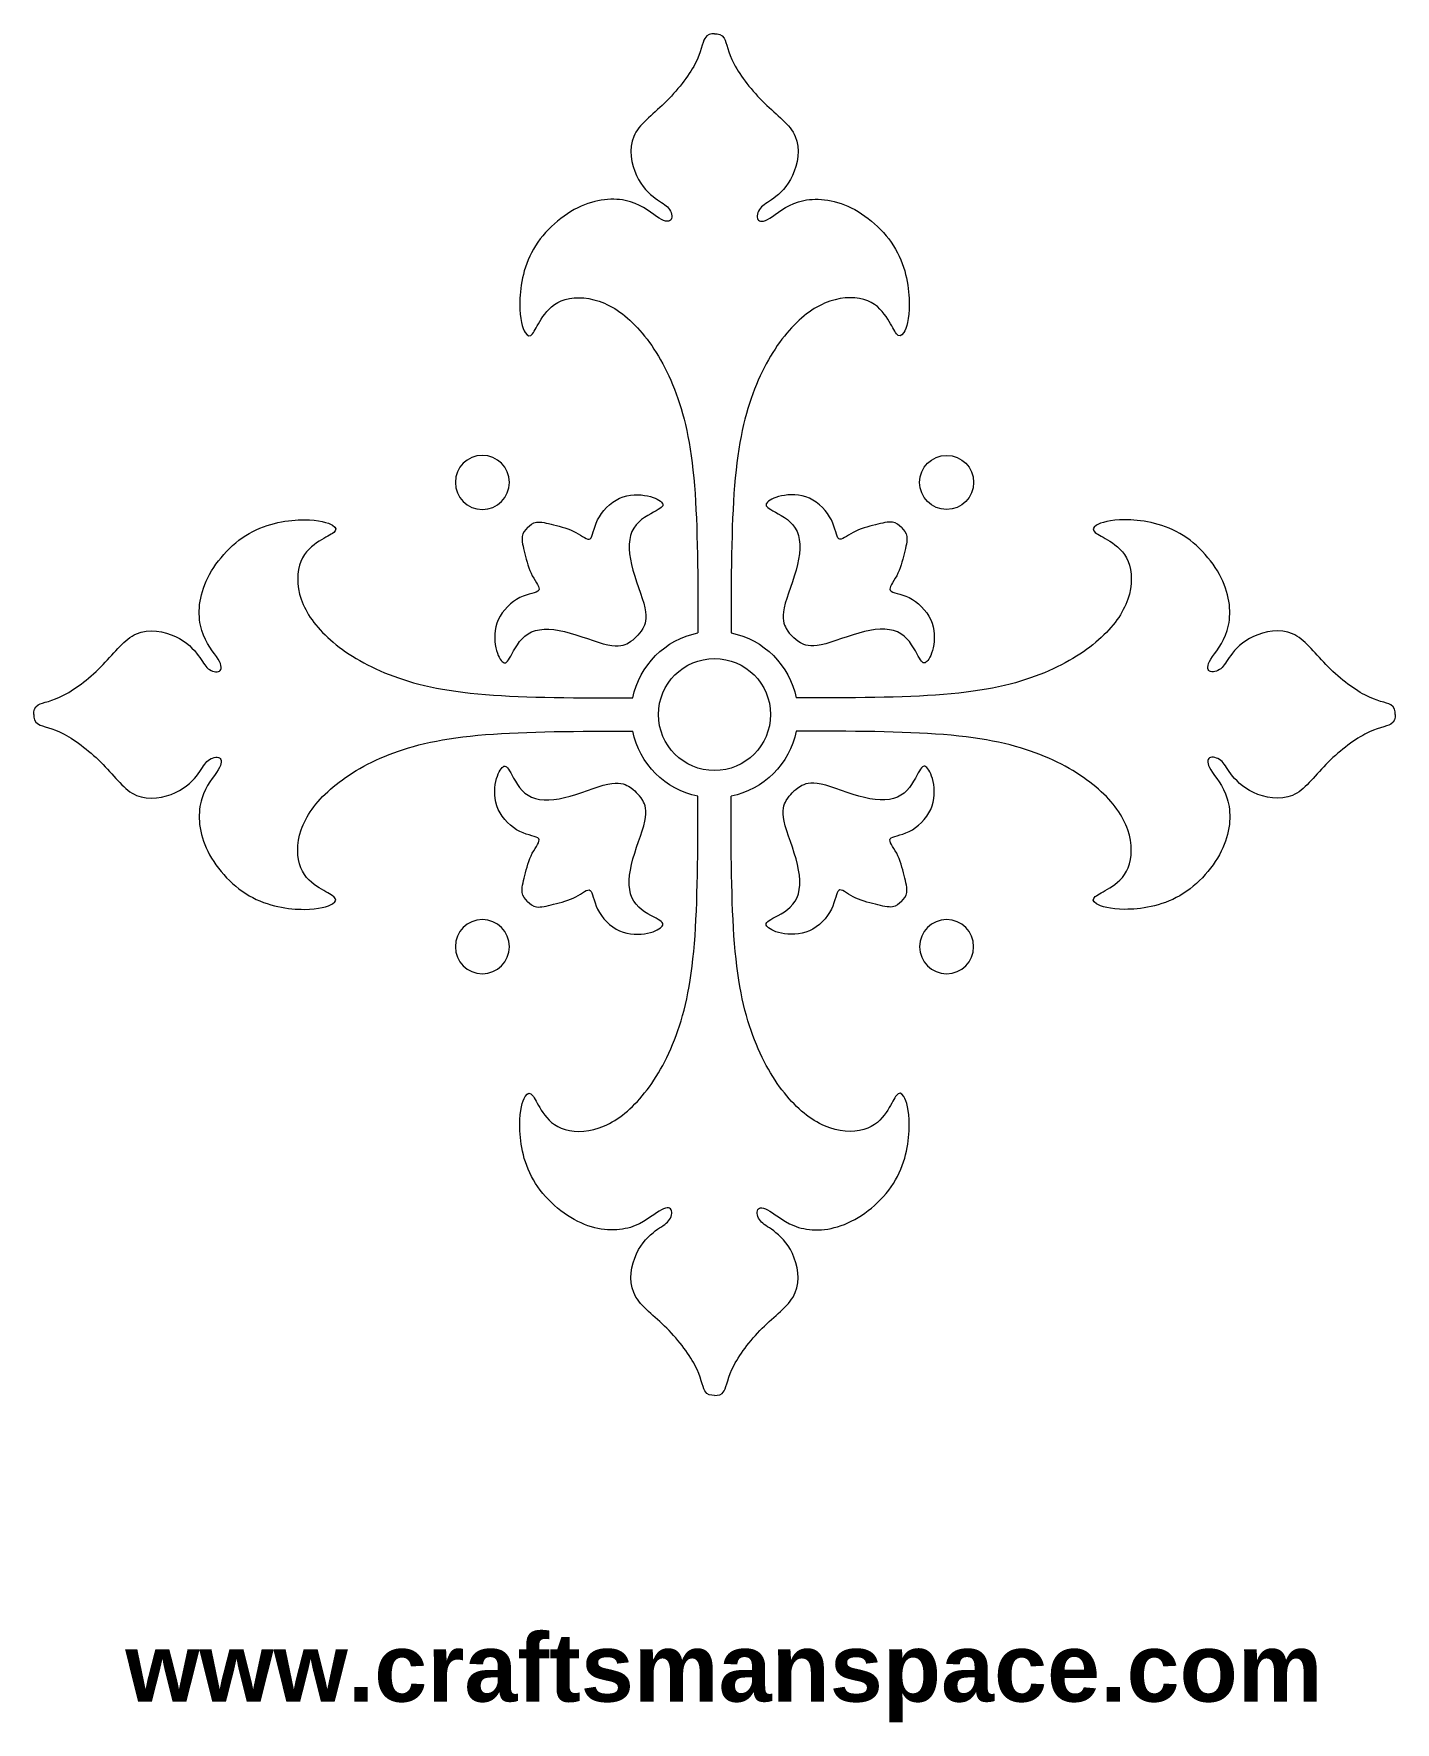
# Model space of a CAD drawing. Header units: millimetres. Extents: x 117 to 303, y -60 to 133.
# Drawn here: x 169.5 to 249.3, y -60.4 to 38.5 of the extents above; entities that cross this region are included whole.
import ezdxf

# ---------------------------------------------------------------- set-up
doc = ezdxf.new("R2010")
doc.units = ezdxf.units.MM
doc.header["$MEASUREMENT"] = 0
doc.layers.add('Layer 1', color=7, linetype='Continuous')

msp = doc.modelspace()

# ---------------------------------------------------------------- linework, layer by layer
at = {"layer": 'Layer 1', "lineweight": 20}
for centre, major_axis in [((222.9753, 12.2247), (0, 1.5844)), ((209.3693, -1.3807), (0, 3.2819))]:
    msp.add_ellipse(centre, major_axis=major_axis, ratio=1, dxfattribs=at)
for points, knots in [([(209.3695, 38.5234), (209.1537, 38.5228), (208.9379, 38.5234), (208.7983, 38.2556), (208.7983, 38.2556), (208.6587, 37.9891), (208.5946, 37.4548), (208.223, 36.7485), (208.223, 36.7485), (207.8509, 36.0429), (207.17, 35.1641), (206.4419, 34.4591), (206.4419, 34.4591), (205.7137, 33.7528), (204.9371, 33.2185), (204.6319, 32.4996), (204.6319, 32.4996), (204.3261, 31.7807), (204.4922, 30.8765), (204.7975, 30.2188), (204.7975, 30.2188), (205.1027, 29.5604), (205.5481, 29.1461), (205.9012, 28.883), (205.9012, 28.883), (206.2544, 28.6194), (206.5151, 28.5045), (206.6807, 28.298), (206.6807, 28.298), (206.8458, 28.0908), (206.9162, 27.7925), (206.8302, 27.6396), (206.8302, 27.6396), (206.7448, 27.4873), (206.5019, 27.4804), (206.1205, 27.7187), (206.1205, 27.7187), (205.7391, 27.957), (205.2175, 28.4405), (204.4386, 28.6759), (204.4386, 28.6759), (203.6591, 28.9119), (202.6222, 28.8986), (201.5536, 28.4186), (201.5536, 28.4186), (200.485, 27.9391), (199.3841, 26.9899), (198.7518, 25.8965), (198.7518, 25.8965), (198.1194, 24.8031), (197.9526, 23.562), (197.9526, 22.6781), (197.9526, 22.6781), (197.9526, 21.7936), (198.1188, 21.265), (198.2711, 21.0112), (198.2711, 21.0112), (198.4235, 20.7567), (198.5637, 20.7758), (198.6998, 20.9414), (198.6998, 20.9414), (198.8366, 21.107), (198.971, 21.418), (199.2122, 21.7999), (199.2122, 21.7999), (199.454, 22.1813), (199.8042, 22.6331), (200.3893, 22.8685), (200.3893, 22.8685), (200.9749, 23.1039), (201.7954, 23.123), (202.6095, 22.8472), (202.6095, 22.8472), (203.4236, 22.5702), (204.2314, 21.9972), (204.9913, 21.1358), (204.9913, 21.1358), (205.7512, 20.2732), (206.4644, 19.1221), (207.0235, 17.6946), (207.0235, 17.6946), (207.5832, 16.2666), (207.9911, 14.5604), (208.1942, 12.0361), (208.1942, 12.0361), (208.3863, 9.6589), (208.3979, 6.5541), (208.3984, 3.4072)], [0, 0, 0, 0, 0.0434783, 0.0434783, 0.0434783, 0.0434783, 0.0869565, 0.0869565, 0.0869565, 0.0869565, 0.1304348, 0.1304348, 0.1304348, 0.1304348, 0.173913, 0.173913, 0.173913, 0.173913, 0.2173913, 0.2173913, 0.2173913, 0.2173913, 0.2608696, 0.2608696, 0.2608696, 0.2608696, 0.3043478, 0.3043478, 0.3043478, 0.3043478, 0.3478261, 0.3478261, 0.3478261, 0.3478261, 0.3913043, 0.3913043, 0.3913043, 0.3913043, 0.4347826, 0.4347826, 0.4347826, 0.4347826, 0.4782609, 0.4782609, 0.4782609, 0.4782609, 0.5217391, 0.5217391, 0.5217391, 0.5217391, 0.5652174, 0.5652174, 0.5652174, 0.5652174, 0.6086957, 0.6086957, 0.6086957, 0.6086957, 0.6521739, 0.6521739, 0.6521739, 0.6521739, 0.6956522, 0.6956522, 0.6956522, 0.6956522, 0.7391304, 0.7391304, 0.7391304, 0.7391304, 0.7826087, 0.7826087, 0.7826087, 0.7826087, 0.826087, 0.826087, 0.826087, 0.826087, 0.8695652, 0.8695652, 0.8695652, 0.8695652, 0.9130435, 0.9130435, 0.9130435, 0.9130435, 1, 1, 1, 1]), ([(209.3695, 38.5234), (209.5853, 38.5234), (209.8011, 38.5234), (209.9407, 38.2562), (209.9407, 38.2562), (210.0804, 37.9891), (210.1444, 37.4548), (210.516, 36.7491), (210.516, 36.7491), (210.8881, 36.0429), (211.569, 35.1647), (212.2972, 34.4591), (212.2972, 34.4591), (213.0253, 33.7528), (213.8019, 33.2185), (214.1072, 32.5002), (214.1072, 32.5002), (214.413, 31.7813), (214.2468, 30.8771), (213.9416, 30.2193), (213.9416, 30.2193), (213.6363, 29.561), (213.1909, 29.1467), (212.8378, 28.883), (212.8378, 28.883), (212.4847, 28.6194), (212.2239, 28.5045), (212.0589, 28.298), (212.0589, 28.298), (211.8933, 28.0914), (211.8234, 27.7925), (211.9088, 27.6402), (211.9088, 27.6402), (211.9948, 27.4873), (212.2371, 27.4804), (212.6185, 27.7187), (212.6185, 27.7187), (212.9999, 27.9575), (213.5215, 28.4411), (214.3005, 28.6765), (214.3005, 28.6765), (215.08, 28.9119), (216.1168, 28.8992), (217.1854, 28.4191), (217.1854, 28.4191), (218.254, 27.9391), (219.3549, 26.9905), (219.9873, 25.8971), (219.9873, 25.8971), (220.6202, 24.8031), (220.7864, 23.562), (220.7864, 22.6781), (220.7864, 22.6781), (220.7864, 21.7941), (220.6202, 21.2656), (220.4679, 21.0112), (220.4679, 21.0112), (220.3156, 20.7567), (220.1754, 20.7763), (220.0392, 20.9414), (220.0392, 20.9414), (219.9024, 21.107), (219.768, 21.4185), (219.5268, 21.7999), (219.5268, 21.7999), (219.2851, 22.1813), (218.9348, 22.6337), (218.3498, 22.8685), (218.3498, 22.8685), (217.7647, 23.1039), (216.9436, 23.1235), (216.1295, 22.8472), (216.1295, 22.8472), (215.3154, 22.5702), (214.5076, 21.9972), (213.7477, 21.1358), (213.7477, 21.1358), (212.9878, 20.2738), (212.2747, 19.1221), (211.7156, 17.6946), (211.7156, 17.6946), (211.1559, 16.2666), (210.7479, 14.561), (210.5448, 12.0361), (210.5448, 12.0361), (210.3533, 9.6589), (210.3412, 6.5541), (210.3412, 3.4072)], [0, 0, 0, 0, 0.0434783, 0.0434783, 0.0434783, 0.0434783, 0.0869565, 0.0869565, 0.0869565, 0.0869565, 0.1304348, 0.1304348, 0.1304348, 0.1304348, 0.173913, 0.173913, 0.173913, 0.173913, 0.2173913, 0.2173913, 0.2173913, 0.2173913, 0.2608696, 0.2608696, 0.2608696, 0.2608696, 0.3043478, 0.3043478, 0.3043478, 0.3043478, 0.3478261, 0.3478261, 0.3478261, 0.3478261, 0.3913043, 0.3913043, 0.3913043, 0.3913043, 0.4347826, 0.4347826, 0.4347826, 0.4347826, 0.4782609, 0.4782609, 0.4782609, 0.4782609, 0.5217391, 0.5217391, 0.5217391, 0.5217391, 0.5652174, 0.5652174, 0.5652174, 0.5652174, 0.6086957, 0.6086957, 0.6086957, 0.6086957, 0.6521739, 0.6521739, 0.6521739, 0.6521739, 0.6956522, 0.6956522, 0.6956522, 0.6956522, 0.7391304, 0.7391304, 0.7391304, 0.7391304, 0.7826087, 0.7826087, 0.7826087, 0.7826087, 0.826087, 0.826087, 0.826087, 0.826087, 0.8695652, 0.8695652, 0.8695652, 0.8695652, 0.9130435, 0.9130435, 0.9130435, 0.9130435, 1, 1, 1, 1]), ([(194.1798, 12.2251), (194.1798, 13.1004), (194.8889, 13.8096), (195.7642, 13.8096), (195.7642, 13.8096), (196.6395, 13.8096), (197.3486, 13.1004), (197.3486, 12.2251), (197.3486, 12.2251), (197.3486, 11.3499), (196.6395, 10.6407), (195.7642, 10.6407), (195.7642, 10.6407), (194.8889, 10.6407), (194.1798, 11.3499), (194.1798, 12.2251)], [0, 0, 0, 0, 0.2, 0.2, 0.2, 0.2, 0.4, 0.4, 0.4, 0.4, 0.6, 0.6, 0.6, 0.6, 1, 1, 1, 1]), ([(198.4117, 9.577), (198.5545, 9.7198), (198.6981, 9.8634), (198.9405, 9.8945), (198.9405, 9.8945), (199.1828, 9.9255), (199.5247, 9.8447), (199.9405, 9.739), (199.9405, 9.739), (200.3566, 9.6337), (200.8474, 9.5028), (201.2403, 9.2984), (201.2403, 9.2984), (201.634, 9.094), (201.9311, 8.8149), (202.0881, 8.923), (202.0881, 8.923), (202.2456, 9.0307), (202.264, 9.5264), (202.5157, 10.0295), (202.5157, 10.0295), (202.7674, 10.5334), (203.253, 11.0466), (203.8082, 11.2959), (203.8082, 11.2959), (204.3635, 11.5452), (204.9898, 11.5317), (205.4504, 11.435), (205.4504, 11.435), (205.9114, 11.3379), (206.2085, 11.1584), (206.3072, 11.0148), (206.3072, 11.0148), (206.4063, 10.8708), (206.3072, 10.7618), (205.9457, 10.5619), (205.9457, 10.5619), (205.5834, 10.362), (204.958, 10.0695), (204.6365, 9.5505), (204.6365, 9.5505), (204.315, 9.0307), (204.2974, 8.2837), (204.5043, 7.4118), (204.5043, 7.4118), (204.7111, 6.5391), (205.1428, 5.5395), (205.2888, 4.877), (205.2888, 4.877), (205.4349, 4.2136), (205.2954, 3.8847), (205.1628, 3.6583), (205.1628, 3.6583), (205.0306, 3.4314), (204.9049, 3.3066), (204.7797, 3.1813)], [0, 0, 0, 0, 0.0666667, 0.0666667, 0.0666667, 0.0666667, 0.1333333, 0.1333333, 0.1333333, 0.1333333, 0.2, 0.2, 0.2, 0.2, 0.2666667, 0.2666667, 0.2666667, 0.2666667, 0.3333333, 0.3333333, 0.3333333, 0.3333333, 0.4, 0.4, 0.4, 0.4, 0.4666667, 0.4666667, 0.4666667, 0.4666667, 0.5333333, 0.5333333, 0.5333333, 0.5333333, 0.6, 0.6, 0.6, 0.6, 0.6666667, 0.6666667, 0.6666667, 0.6666667, 0.7333333, 0.7333333, 0.7333333, 0.7333333, 0.8, 0.8, 0.8, 0.8, 0.8666667, 0.8666667, 0.8666667, 0.8666667, 1, 1, 1, 1]), ([(220.3273, 9.577), (220.1845, 9.7198), (220.0409, 9.8634), (219.7986, 9.8945), (219.7986, 9.8945), (219.5562, 9.9255), (219.2143, 9.8447), (218.7986, 9.739), (218.7986, 9.739), (218.3824, 9.6337), (217.8916, 9.5028), (217.4987, 9.2984), (217.4987, 9.2984), (217.105, 9.094), (216.808, 8.8149), (216.6509, 8.923), (216.6509, 8.923), (216.4934, 9.0307), (216.475, 9.5264), (216.2233, 10.0295), (216.2233, 10.0295), (215.9716, 10.5334), (215.4861, 11.0466), (214.9308, 11.2959), (214.9308, 11.2959), (214.3755, 11.5452), (213.7492, 11.5317), (213.2886, 11.435), (213.2886, 11.435), (212.8276, 11.3379), (212.5306, 11.1584), (212.4318, 11.0148), (212.4318, 11.0148), (212.3327, 10.8708), (212.4318, 10.7618), (212.7933, 10.5619), (212.7933, 10.5619), (213.1556, 10.362), (213.7811, 10.0695), (214.1026, 9.5505), (214.1026, 9.5505), (214.4241, 9.0307), (214.4416, 8.2837), (214.2348, 7.4118), (214.2348, 7.4118), (214.0279, 6.5391), (213.5962, 5.5395), (213.4502, 4.877), (213.4502, 4.877), (213.3041, 4.2136), (213.4437, 3.8847), (213.571, 3.6636), (213.571, 3.6636), (213.6982, 3.4416), (213.8137, 3.327), (213.9288, 3.2119)], [0, 0, 0, 0, 0.0666667, 0.0666667, 0.0666667, 0.0666667, 0.1333333, 0.1333333, 0.1333333, 0.1333333, 0.2, 0.2, 0.2, 0.2, 0.2666667, 0.2666667, 0.2666667, 0.2666667, 0.3333333, 0.3333333, 0.3333333, 0.3333333, 0.4, 0.4, 0.4, 0.4, 0.4666667, 0.4666667, 0.4666667, 0.4666667, 0.5333333, 0.5333333, 0.5333333, 0.5333333, 0.6, 0.6, 0.6, 0.6, 0.6666667, 0.6666667, 0.6666667, 0.6666667, 0.7333333, 0.7333333, 0.7333333, 0.7333333, 0.8, 0.8, 0.8, 0.8, 0.8666667, 0.8666667, 0.8666667, 0.8666667, 1, 1, 1, 1]), ([(169.4655, -1.3806), (169.4655, -1.1648), (169.4655, -0.949), (169.7327, -0.8094), (169.7327, -0.8094), (169.9998, -0.6698), (170.5341, -0.6057), (171.2398, -0.2341), (171.2398, -0.2341), (171.946, 0.138), (172.8242, 0.8189), (173.5298, 1.547), (173.5298, 1.547), (174.2361, 2.2752), (174.7704, 3.0518), (175.4887, 3.357), (175.4887, 3.357), (176.2076, 3.6628), (177.1118, 3.4967), (177.7696, 3.1914), (177.7696, 3.1914), (178.4279, 2.8862), (178.8422, 2.4408), (179.1059, 2.0877), (179.1059, 2.0877), (179.3695, 1.7345), (179.4844, 1.4737), (179.6909, 1.3087), (179.6909, 1.3087), (179.8975, 1.1431), (180.1964, 1.0733), (180.3487, 1.1587), (180.3487, 1.1587), (180.5016, 1.2447), (180.5085, 1.487), (180.2702, 1.8684), (180.2702, 1.8684), (180.0314, 2.2498), (179.5478, 2.7714), (179.3124, 3.5503), (179.3124, 3.5503), (179.077, 4.3298), (179.0897, 5.3667), (179.5698, 6.4353), (179.5698, 6.4353), (180.0498, 7.5039), (180.9984, 8.6048), (182.0918, 9.2371), (182.0918, 9.2371), (183.1858, 9.8701), (184.4269, 10.0363), (185.3108, 10.0363), (185.3108, 10.0363), (186.1948, 10.0363), (186.7233, 9.8701), (186.9777, 9.7178), (186.9777, 9.7178), (187.2322, 9.5654), (187.2126, 9.4252), (187.0475, 9.2891), (187.0475, 9.2891), (186.8819, 9.1523), (186.5704, 9.0179), (186.189, 8.7767), (186.189, 8.7767), (185.8076, 8.5349), (185.3552, 8.1847), (185.1204, 7.5996), (185.1204, 7.5996), (184.885, 7.0146), (184.8654, 6.1935), (185.1417, 5.3794), (185.1417, 5.3794), (185.4187, 4.5653), (185.9916, 3.7575), (186.8531, 2.9976), (186.8531, 2.9976), (187.7151, 2.2377), (188.8668, 1.5245), (190.2943, 0.9654), (190.2943, 0.9654), (191.7223, 0.4057), (193.4279, -0.0022), (195.9528, -0.2053), (195.9528, -0.2053), (198.33, -0.3968), (201.4342, -0.409), (204.5811, -0.409)], [0, 0, 0, 0, 0.0434783, 0.0434783, 0.0434783, 0.0434783, 0.0869565, 0.0869565, 0.0869565, 0.0869565, 0.1304348, 0.1304348, 0.1304348, 0.1304348, 0.173913, 0.173913, 0.173913, 0.173913, 0.2173913, 0.2173913, 0.2173913, 0.2173913, 0.2608696, 0.2608696, 0.2608696, 0.2608696, 0.3043478, 0.3043478, 0.3043478, 0.3043478, 0.3478261, 0.3478261, 0.3478261, 0.3478261, 0.3913043, 0.3913043, 0.3913043, 0.3913043, 0.4347826, 0.4347826, 0.4347826, 0.4347826, 0.4782609, 0.4782609, 0.4782609, 0.4782609, 0.5217391, 0.5217391, 0.5217391, 0.5217391, 0.5652174, 0.5652174, 0.5652174, 0.5652174, 0.6086957, 0.6086957, 0.6086957, 0.6086957, 0.6521739, 0.6521739, 0.6521739, 0.6521739, 0.6956522, 0.6956522, 0.6956522, 0.6956522, 0.7391304, 0.7391304, 0.7391304, 0.7391304, 0.7826087, 0.7826087, 0.7826087, 0.7826087, 0.826087, 0.826087, 0.826087, 0.826087, 0.8695652, 0.8695652, 0.8695652, 0.8695652, 0.9130435, 0.9130435, 0.9130435, 0.9130435, 1, 1, 1, 1]), ([(249.2735, -1.3806), (249.2729, -1.1648), (249.2735, -0.949), (249.0058, -0.8094), (249.0058, -0.8094), (248.7392, -0.6698), (248.2049, -0.6057), (247.4987, -0.2341), (247.4987, -0.2341), (246.793, 0.138), (245.9143, 0.8189), (245.2092, 1.547), (245.2092, 1.547), (244.503, 2.2752), (243.9687, 3.0518), (243.2497, 3.357), (243.2497, 3.357), (242.5308, 3.6628), (241.6267, 3.4967), (240.9689, 3.1914), (240.9689, 3.1914), (240.3106, 2.8862), (239.8963, 2.4408), (239.6332, 2.0877), (239.6332, 2.0877), (239.3695, 1.7345), (239.2547, 1.4737), (239.0481, 1.3082), (239.0481, 1.3082), (238.841, 1.1431), (238.5427, 1.0727), (238.3898, 1.1587), (238.3898, 1.1587), (238.2374, 1.2441), (238.2305, 1.487), (238.4688, 1.8684), (238.4688, 1.8684), (238.7071, 2.2498), (239.1906, 2.7714), (239.426, 3.5503), (239.426, 3.5503), (239.662, 4.3298), (239.6487, 5.3667), (239.1687, 6.4353), (239.1687, 6.4353), (238.6892, 7.5039), (237.7401, 8.6048), (236.6467, 9.2371), (236.6467, 9.2371), (235.5533, 9.8695), (234.3122, 10.0363), (233.4282, 10.0363), (233.4282, 10.0363), (232.5437, 10.0363), (232.0152, 9.8701), (231.7613, 9.7178), (231.7613, 9.7178), (231.5069, 9.5654), (231.5259, 9.4252), (231.6915, 9.2891), (231.6915, 9.2891), (231.8571, 9.1523), (232.1681, 9.0179), (232.55, 8.7767), (232.55, 8.7767), (232.9314, 8.5349), (233.3832, 8.1847), (233.6186, 7.5996), (233.6186, 7.5996), (233.854, 7.014), (233.8731, 6.1935), (233.5973, 5.3794), (233.5973, 5.3794), (233.3203, 4.5653), (232.7474, 3.7575), (231.8859, 2.9976), (231.8859, 2.9976), (231.0233, 2.2377), (229.8722, 1.5245), (228.4448, 0.9654), (228.4448, 0.9654), (227.0167, 0.4057), (225.3106, -0.0022), (222.7862, -0.2053), (222.7862, -0.2053), (220.409, -0.3974), (217.3043, -0.409), (214.1574, -0.4095)], [0, 0, 0, 0, 0.0434783, 0.0434783, 0.0434783, 0.0434783, 0.0869565, 0.0869565, 0.0869565, 0.0869565, 0.1304348, 0.1304348, 0.1304348, 0.1304348, 0.173913, 0.173913, 0.173913, 0.173913, 0.2173913, 0.2173913, 0.2173913, 0.2173913, 0.2608696, 0.2608696, 0.2608696, 0.2608696, 0.3043478, 0.3043478, 0.3043478, 0.3043478, 0.3478261, 0.3478261, 0.3478261, 0.3478261, 0.3913043, 0.3913043, 0.3913043, 0.3913043, 0.4347826, 0.4347826, 0.4347826, 0.4347826, 0.4782609, 0.4782609, 0.4782609, 0.4782609, 0.5217391, 0.5217391, 0.5217391, 0.5217391, 0.5652174, 0.5652174, 0.5652174, 0.5652174, 0.6086957, 0.6086957, 0.6086957, 0.6086957, 0.6521739, 0.6521739, 0.6521739, 0.6521739, 0.6956522, 0.6956522, 0.6956522, 0.6956522, 0.7391304, 0.7391304, 0.7391304, 0.7391304, 0.7826087, 0.7826087, 0.7826087, 0.7826087, 0.826087, 0.826087, 0.826087, 0.826087, 0.8695652, 0.8695652, 0.8695652, 0.8695652, 0.9130435, 0.9130435, 0.9130435, 0.9130435, 1, 1, 1, 1]), ([(198.4119, 9.5772), (198.2691, 9.4344), (198.1254, 9.2908), (198.0944, 9.0484), (198.0944, 9.0484), (198.0634, 8.8061), (198.1442, 8.4642), (198.2499, 8.0484), (198.2499, 8.0484), (198.3551, 7.6323), (198.4861, 7.1415), (198.6905, 6.7486), (198.6905, 6.7486), (198.8949, 6.3549), (199.174, 6.0578), (199.0659, 5.9008), (199.0659, 5.9008), (198.9582, 5.7433), (198.4625, 5.7249), (197.9594, 5.4732), (197.9594, 5.4732), (197.4555, 5.2215), (196.9423, 4.7359), (196.693, 4.1807), (196.693, 4.1807), (196.4437, 3.6254), (196.4572, 2.9991), (196.5539, 2.5385), (196.5539, 2.5385), (196.651, 2.0775), (196.8305, 1.7804), (196.9741, 1.6817), (196.9741, 1.6817), (197.1181, 1.5826), (197.227, 1.6817), (197.427, 2.0432), (197.427, 2.0432), (197.6269, 2.4055), (197.9194, 3.0309), (198.4384, 3.3524), (198.4384, 3.3524), (198.9582, 3.6739), (199.7052, 3.6915), (200.5771, 3.4846), (200.5771, 3.4846), (201.4498, 3.2778), (202.4494, 2.8461), (203.1119, 2.7001), (203.1119, 2.7001), (203.7753, 2.554), (204.1042, 2.6935), (204.3257, 2.8212), (204.3257, 2.8212), (204.5481, 2.9489), (204.6635, 3.0652), (204.7794, 3.1811)], [0, 0, 0, 0, 0.0666667, 0.0666667, 0.0666667, 0.0666667, 0.1333333, 0.1333333, 0.1333333, 0.1333333, 0.2, 0.2, 0.2, 0.2, 0.2666667, 0.2666667, 0.2666667, 0.2666667, 0.3333333, 0.3333333, 0.3333333, 0.3333333, 0.4, 0.4, 0.4, 0.4, 0.4666667, 0.4666667, 0.4666667, 0.4666667, 0.5333333, 0.5333333, 0.5333333, 0.5333333, 0.6, 0.6, 0.6, 0.6, 0.6666667, 0.6666667, 0.6666667, 0.6666667, 0.7333333, 0.7333333, 0.7333333, 0.7333333, 0.8, 0.8, 0.8, 0.8, 0.8666667, 0.8666667, 0.8666667, 0.8666667, 1, 1, 1, 1]), ([(220.3272, 9.5772), (220.47, 9.4344), (220.6136, 9.2908), (220.6446, 9.0484), (220.6446, 9.0484), (220.6756, 8.8061), (220.5948, 8.4642), (220.4891, 8.0484), (220.4891, 8.0484), (220.3839, 7.6323), (220.2529, 7.1415), (220.0485, 6.7486), (220.0485, 6.7486), (219.8441, 6.3549), (219.565, 6.0578), (219.6732, 5.9008), (219.6732, 5.9008), (219.7809, 5.7433), (220.2766, 5.7249), (220.7796, 5.4732), (220.7796, 5.4732), (221.2835, 5.2215), (221.7968, 4.7359), (222.046, 4.1807), (222.046, 4.1807), (222.2953, 3.6254), (222.2819, 2.9991), (222.1852, 2.5385), (222.1852, 2.5385), (222.0881, 2.0775), (221.9085, 1.7804), (221.7649, 1.6817), (221.7649, 1.6817), (221.6209, 1.5826), (221.512, 1.6817), (221.3121, 2.0432), (221.3121, 2.0432), (221.1121, 2.4055), (220.8196, 3.0309), (220.3006, 3.3524), (220.3006, 3.3524), (219.7809, 3.6739), (219.0338, 3.6915), (218.162, 3.4846), (218.162, 3.4846), (217.2893, 3.2778), (216.2897, 2.8461), (215.6271, 2.7001), (215.6271, 2.7001), (214.9637, 2.554), (214.6349, 2.6935), (214.408, 2.8265), (214.408, 2.8265), (214.1808, 2.9591), (214.0547, 3.086), (213.9286, 3.2121)], [0, 0, 0, 0, 0.0666667, 0.0666667, 0.0666667, 0.0666667, 0.1333333, 0.1333333, 0.1333333, 0.1333333, 0.2, 0.2, 0.2, 0.2, 0.2666667, 0.2666667, 0.2666667, 0.2666667, 0.3333333, 0.3333333, 0.3333333, 0.3333333, 0.4, 0.4, 0.4, 0.4, 0.4666667, 0.4666667, 0.4666667, 0.4666667, 0.5333333, 0.5333333, 0.5333333, 0.5333333, 0.6, 0.6, 0.6, 0.6, 0.6666667, 0.6666667, 0.6666667, 0.6666667, 0.7333333, 0.7333333, 0.7333333, 0.7333333, 0.8, 0.8, 0.8, 0.8, 0.8666667, 0.8666667, 0.8666667, 0.8666667, 1, 1, 1, 1]), ([(169.4655, -1.3806), (169.4661, -1.5964), (169.4655, -1.8122), (169.7333, -1.9518), (169.7333, -1.9518), (169.9998, -2.0915), (170.5341, -2.1555), (171.2403, -2.5271), (171.2403, -2.5271), (171.946, -2.8993), (172.8248, -3.5801), (173.5298, -4.3083), (173.5298, -4.3083), (174.2361, -5.0364), (174.7704, -5.813), (175.4893, -6.1183), (175.4893, -6.1183), (176.2082, -6.4241), (177.1124, -6.2579), (177.7701, -5.9527), (177.7701, -5.9527), (178.4285, -5.6475), (178.8428, -5.202), (179.1059, -4.8489), (179.1059, -4.8489), (179.3695, -4.4958), (179.4844, -4.235), (179.6909, -4.0694), (179.6909, -4.0694), (179.8981, -3.9044), (180.1964, -3.834), (180.3493, -3.9199), (180.3493, -3.9199), (180.5016, -4.0053), (180.5085, -4.2483), (180.2702, -4.6296), (180.2702, -4.6296), (180.0319, -5.011), (179.5484, -5.5326), (179.313, -6.3116), (179.313, -6.3116), (179.077, -7.0911), (179.0903, -8.1279), (179.5703, -9.1965), (179.5703, -9.1965), (180.0498, -10.2651), (180.999, -11.366), (182.0924, -11.9984), (182.0924, -11.9984), (183.1858, -12.6307), (184.4269, -12.7975), (185.3108, -12.7975), (185.3108, -12.7975), (186.1953, -12.7975), (186.7238, -12.6313), (186.9777, -12.479), (186.9777, -12.479), (187.2322, -12.3267), (187.2131, -12.1865), (187.0475, -12.0503), (187.0475, -12.0503), (186.8819, -11.9136), (186.5709, -11.7791), (186.189, -11.5379), (186.189, -11.5379), (185.8076, -11.2962), (185.3558, -10.9459), (185.1204, -10.3609), (185.1204, -10.3609), (184.885, -9.7752), (184.8659, -8.9548), (185.1417, -8.1406), (185.1417, -8.1406), (185.4187, -7.3265), (185.9916, -6.5187), (186.8531, -5.7588), (186.8531, -5.7588), (187.7157, -4.9989), (188.8668, -4.2858), (190.2943, -3.7267), (190.2943, -3.7267), (191.7223, -3.167), (193.4285, -2.759), (195.9528, -2.5559), (195.9528, -2.5559), (198.33, -2.3638), (201.4342, -2.3523), (204.5811, -2.3517)], [0, 0, 0, 0, 0.0434783, 0.0434783, 0.0434783, 0.0434783, 0.0869565, 0.0869565, 0.0869565, 0.0869565, 0.1304348, 0.1304348, 0.1304348, 0.1304348, 0.173913, 0.173913, 0.173913, 0.173913, 0.2173913, 0.2173913, 0.2173913, 0.2173913, 0.2608696, 0.2608696, 0.2608696, 0.2608696, 0.3043478, 0.3043478, 0.3043478, 0.3043478, 0.3478261, 0.3478261, 0.3478261, 0.3478261, 0.3913043, 0.3913043, 0.3913043, 0.3913043, 0.4347826, 0.4347826, 0.4347826, 0.4347826, 0.4782609, 0.4782609, 0.4782609, 0.4782609, 0.5217391, 0.5217391, 0.5217391, 0.5217391, 0.5652174, 0.5652174, 0.5652174, 0.5652174, 0.6086957, 0.6086957, 0.6086957, 0.6086957, 0.6521739, 0.6521739, 0.6521739, 0.6521739, 0.6956522, 0.6956522, 0.6956522, 0.6956522, 0.7391304, 0.7391304, 0.7391304, 0.7391304, 0.7826087, 0.7826087, 0.7826087, 0.7826087, 0.826087, 0.826087, 0.826087, 0.826087, 0.8695652, 0.8695652, 0.8695652, 0.8695652, 0.9130435, 0.9130435, 0.9130435, 0.9130435, 1, 1, 1, 1]), ([(249.2735, -1.3806), (249.2735, -1.5964), (249.2735, -1.8122), (249.0064, -1.9518), (249.0064, -1.9518), (248.7392, -2.0915), (248.2049, -2.1555), (247.4993, -2.5271), (247.4993, -2.5271), (246.793, -2.8993), (245.9148, -3.5801), (245.2092, -4.3083), (245.2092, -4.3083), (244.503, -5.0364), (243.9687, -5.813), (243.2503, -6.1183), (243.2503, -6.1183), (242.5314, -6.4241), (241.6272, -6.2579), (240.9695, -5.9527), (240.9695, -5.9527), (240.3111, -5.6475), (239.8969, -5.202), (239.6332, -4.8489), (239.6332, -4.8489), (239.3695, -4.4958), (239.2547, -4.235), (239.0481, -4.07), (239.0481, -4.07), (238.8415, -3.9044), (238.5427, -3.8346), (238.3903, -3.9199), (238.3903, -3.9199), (238.2374, -4.0059), (238.2305, -4.2483), (238.4688, -4.6296), (238.4688, -4.6296), (238.7077, -5.011), (239.1912, -5.5326), (239.4266, -6.3116), (239.4266, -6.3116), (239.662, -7.0911), (239.6493, -8.1279), (239.1693, -9.1965), (239.1693, -9.1965), (238.6892, -10.2651), (237.7406, -11.366), (236.6472, -11.9984), (236.6472, -11.9984), (235.5533, -12.6313), (234.3122, -12.7975), (233.4282, -12.7975), (233.4282, -12.7975), (232.5443, -12.7975), (232.0158, -12.6313), (231.7613, -12.479), (231.7613, -12.479), (231.5069, -12.3267), (231.5265, -12.1865), (231.6915, -12.0503), (231.6915, -12.0503), (231.8571, -11.9136), (232.1687, -11.7791), (232.55, -11.5379), (232.55, -11.5379), (232.9314, -11.2962), (233.3838, -10.9459), (233.6186, -10.3609), (233.6186, -10.3609), (233.854, -9.7758), (233.8737, -8.9548), (233.5973, -8.1406), (233.5973, -8.1406), (233.3203, -7.3265), (232.7474, -6.5187), (231.8859, -5.7588), (231.8859, -5.7588), (231.0239, -4.9989), (229.8722, -4.2858), (228.4448, -3.7267), (228.4448, -3.7267), (227.0167, -3.167), (225.3111, -2.759), (222.7862, -2.5559), (222.7862, -2.5559), (220.409, -2.3644), (217.3043, -2.3523), (214.1574, -2.3523)], [0, 0, 0, 0, 0.0434783, 0.0434783, 0.0434783, 0.0434783, 0.0869565, 0.0869565, 0.0869565, 0.0869565, 0.1304348, 0.1304348, 0.1304348, 0.1304348, 0.173913, 0.173913, 0.173913, 0.173913, 0.2173913, 0.2173913, 0.2173913, 0.2173913, 0.2608696, 0.2608696, 0.2608696, 0.2608696, 0.3043478, 0.3043478, 0.3043478, 0.3043478, 0.3478261, 0.3478261, 0.3478261, 0.3478261, 0.3913043, 0.3913043, 0.3913043, 0.3913043, 0.4347826, 0.4347826, 0.4347826, 0.4347826, 0.4782609, 0.4782609, 0.4782609, 0.4782609, 0.5217391, 0.5217391, 0.5217391, 0.5217391, 0.5652174, 0.5652174, 0.5652174, 0.5652174, 0.6086957, 0.6086957, 0.6086957, 0.6086957, 0.6521739, 0.6521739, 0.6521739, 0.6521739, 0.6956522, 0.6956522, 0.6956522, 0.6956522, 0.7391304, 0.7391304, 0.7391304, 0.7391304, 0.7826087, 0.7826087, 0.7826087, 0.7826087, 0.826087, 0.826087, 0.826087, 0.826087, 0.8695652, 0.8695652, 0.8695652, 0.8695652, 0.9130435, 0.9130435, 0.9130435, 0.9130435, 1, 1, 1, 1]), ([(198.4119, -12.3384), (198.2691, -12.1956), (198.1254, -12.052), (198.0944, -11.8097), (198.0944, -11.8097), (198.0634, -11.5673), (198.1442, -11.2254), (198.2499, -10.8097), (198.2499, -10.8097), (198.3551, -10.3935), (198.4861, -9.9027), (198.6905, -9.5098), (198.6905, -9.5098), (198.8949, -9.1161), (199.174, -8.8191), (199.0659, -8.662), (199.0659, -8.662), (198.9582, -8.5045), (198.4625, -8.4861), (197.9594, -8.2344), (197.9594, -8.2344), (197.4555, -7.9827), (196.9423, -7.4972), (196.693, -6.9419), (196.693, -6.9419), (196.4437, -6.3866), (196.4572, -5.7603), (196.5539, -5.2997), (196.5539, -5.2997), (196.651, -4.8387), (196.8305, -4.5417), (196.9741, -4.4429), (196.9741, -4.4429), (197.1181, -4.3438), (197.227, -4.4429), (197.427, -4.8044), (197.427, -4.8044), (197.6269, -5.1667), (197.9194, -5.7922), (198.4384, -6.1137), (198.4384, -6.1137), (198.9582, -6.4352), (199.7052, -6.4527), (200.5771, -6.2459), (200.5771, -6.2459), (201.4498, -6.039), (202.4494, -5.6074), (203.1119, -5.4613), (203.1119, -5.4613), (203.7753, -5.3152), (204.1042, -5.4548), (204.3261, -5.5829), (204.3261, -5.5829), (204.5489, -5.711), (204.6652, -5.8281), (204.7819, -5.9448)], [0, 0, 0, 0, 0.0666667, 0.0666667, 0.0666667, 0.0666667, 0.1333333, 0.1333333, 0.1333333, 0.1333333, 0.2, 0.2, 0.2, 0.2, 0.2666667, 0.2666667, 0.2666667, 0.2666667, 0.3333333, 0.3333333, 0.3333333, 0.3333333, 0.4, 0.4, 0.4, 0.4, 0.4666667, 0.4666667, 0.4666667, 0.4666667, 0.5333333, 0.5333333, 0.5333333, 0.5333333, 0.6, 0.6, 0.6, 0.6, 0.6666667, 0.6666667, 0.6666667, 0.6666667, 0.7333333, 0.7333333, 0.7333333, 0.7333333, 0.8, 0.8, 0.8, 0.8, 0.8666667, 0.8666667, 0.8666667, 0.8666667, 1, 1, 1, 1]), ([(220.3272, -12.3384), (220.47, -12.1956), (220.6136, -12.052), (220.6446, -11.8097), (220.6446, -11.8097), (220.6756, -11.5673), (220.5948, -11.2254), (220.4891, -10.8097), (220.4891, -10.8097), (220.3839, -10.3935), (220.2529, -9.9027), (220.0485, -9.5098), (220.0485, -9.5098), (219.8441, -9.1161), (219.565, -8.8191), (219.6732, -8.662), (219.6732, -8.662), (219.7809, -8.5045), (220.2766, -8.4861), (220.7796, -8.2344), (220.7796, -8.2344), (221.2835, -7.9827), (221.7968, -7.4972), (222.046, -6.9419), (222.046, -6.9419), (222.2953, -6.3866), (222.2819, -5.7603), (222.1852, -5.2997), (222.1852, -5.2997), (222.0881, -4.8387), (221.9085, -4.5417), (221.7649, -4.4429), (221.7649, -4.4429), (221.6209, -4.3438), (221.512, -4.4429), (221.3121, -4.8044), (221.3121, -4.8044), (221.1121, -5.1667), (220.8196, -5.7922), (220.3006, -6.1137), (220.3006, -6.1137), (219.7809, -6.4352), (219.0338, -6.4527), (218.162, -6.2459), (218.162, -6.2459), (217.2893, -6.039), (216.2897, -5.6074), (215.6271, -5.4613), (215.6271, -5.4613), (214.9637, -5.3152), (214.6349, -5.4548), (214.408, -5.5878), (214.408, -5.5878), (214.1803, -5.7208), (214.0539, -5.8481), (213.9274, -5.9745)], [0, 0, 0, 0, 0.0666667, 0.0666667, 0.0666667, 0.0666667, 0.1333333, 0.1333333, 0.1333333, 0.1333333, 0.2, 0.2, 0.2, 0.2, 0.2666667, 0.2666667, 0.2666667, 0.2666667, 0.3333333, 0.3333333, 0.3333333, 0.3333333, 0.4, 0.4, 0.4, 0.4, 0.4666667, 0.4666667, 0.4666667, 0.4666667, 0.5333333, 0.5333333, 0.5333333, 0.5333333, 0.6, 0.6, 0.6, 0.6, 0.6666667, 0.6666667, 0.6666667, 0.6666667, 0.7333333, 0.7333333, 0.7333333, 0.7333333, 0.8, 0.8, 0.8, 0.8, 0.8666667, 0.8666667, 0.8666667, 0.8666667, 1, 1, 1, 1]), ([(209.3695, -41.2846), (209.1537, -41.2846), (208.9379, -41.2846), (208.7983, -41.0175), (208.7983, -41.0175), (208.6587, -40.7503), (208.5946, -40.216), (208.223, -39.5104), (208.223, -39.5104), (207.8509, -38.8041), (207.17, -37.9259), (206.4419, -37.2203), (206.4419, -37.2203), (205.7137, -36.5141), (204.9371, -35.9798), (204.6319, -35.2614), (204.6319, -35.2614), (204.3261, -34.5425), (204.4922, -33.6383), (204.7975, -32.9806), (204.7975, -32.9806), (205.1027, -32.3222), (205.5481, -31.908), (205.9012, -31.6443), (205.9012, -31.6443), (206.2544, -31.3806), (206.5151, -31.2658), (206.6802, -31.0592), (206.6802, -31.0592), (206.8458, -30.8526), (206.9156, -30.5538), (206.8302, -30.4014), (206.8302, -30.4014), (206.7442, -30.2485), (206.5019, -30.2416), (206.1205, -30.4799), (206.1205, -30.4799), (205.7391, -30.7188), (205.2175, -31.2023), (204.4386, -31.4377), (204.4386, -31.4377), (203.6591, -31.6731), (202.6222, -31.6604), (201.5536, -31.1804), (201.5536, -31.1804), (200.485, -30.7003), (199.3841, -29.7517), (198.7518, -28.6583), (198.7518, -28.6583), (198.1188, -27.5644), (197.9526, -26.3233), (197.9526, -25.4393), (197.9526, -25.4393), (197.9526, -24.5554), (198.1188, -24.0269), (198.2711, -23.7724), (198.2711, -23.7724), (198.4235, -23.518), (198.5637, -23.5376), (198.6998, -23.7026), (198.6998, -23.7026), (198.8366, -23.8682), (198.971, -24.1798), (199.2122, -24.5612), (199.2122, -24.5612), (199.454, -24.9425), (199.8042, -25.3949), (200.3893, -25.6297), (200.3893, -25.6297), (200.9743, -25.8651), (201.7954, -25.8848), (202.6095, -25.6084), (202.6095, -25.6084), (203.4236, -25.3314), (204.2314, -24.7585), (204.9913, -23.897), (204.9913, -23.897), (205.7512, -23.035), (206.4644, -21.8833), (207.0235, -20.4559), (207.0235, -20.4559), (207.5832, -19.0278), (207.9911, -17.3222), (208.1942, -14.7973), (208.1942, -14.7973), (208.3857, -12.4201), (208.3979, -9.3159), (208.3979, -6.169)], [0, 0, 0, 0, 0.0434783, 0.0434783, 0.0434783, 0.0434783, 0.0869565, 0.0869565, 0.0869565, 0.0869565, 0.1304348, 0.1304348, 0.1304348, 0.1304348, 0.173913, 0.173913, 0.173913, 0.173913, 0.2173913, 0.2173913, 0.2173913, 0.2173913, 0.2608696, 0.2608696, 0.2608696, 0.2608696, 0.3043478, 0.3043478, 0.3043478, 0.3043478, 0.3478261, 0.3478261, 0.3478261, 0.3478261, 0.3913043, 0.3913043, 0.3913043, 0.3913043, 0.4347826, 0.4347826, 0.4347826, 0.4347826, 0.4782609, 0.4782609, 0.4782609, 0.4782609, 0.5217391, 0.5217391, 0.5217391, 0.5217391, 0.5652174, 0.5652174, 0.5652174, 0.5652174, 0.6086957, 0.6086957, 0.6086957, 0.6086957, 0.6521739, 0.6521739, 0.6521739, 0.6521739, 0.6956522, 0.6956522, 0.6956522, 0.6956522, 0.7391304, 0.7391304, 0.7391304, 0.7391304, 0.7826087, 0.7826087, 0.7826087, 0.7826087, 0.826087, 0.826087, 0.826087, 0.826087, 0.8695652, 0.8695652, 0.8695652, 0.8695652, 0.9130435, 0.9130435, 0.9130435, 0.9130435, 1, 1, 1, 1]), ([(198.4117, -12.3383), (198.5545, -12.4811), (198.6981, -12.6247), (198.9405, -12.6557), (198.9405, -12.6557), (199.1828, -12.6867), (199.5247, -12.6059), (199.9405, -12.5002), (199.9405, -12.5002), (200.3566, -12.395), (200.8474, -12.264), (201.2403, -12.0596), (201.2403, -12.0596), (201.634, -11.8552), (201.9311, -11.5761), (202.0881, -11.6843), (202.0881, -11.6843), (202.2456, -11.792), (202.264, -12.2877), (202.5157, -12.7907), (202.5157, -12.7907), (202.7674, -13.2946), (203.253, -13.8079), (203.8082, -14.0571), (203.8082, -14.0571), (204.3635, -14.3064), (204.9898, -14.293), (205.4504, -14.1963), (205.4504, -14.1963), (205.9114, -14.0992), (206.2085, -13.9197), (206.3072, -13.776), (206.3072, -13.776), (206.4063, -13.632), (206.3072, -13.5231), (205.9457, -13.3232), (205.9457, -13.3232), (205.5834, -13.1232), (204.958, -12.8307), (204.6365, -12.3118), (204.6365, -12.3118), (204.315, -11.792), (204.2974, -11.0449), (204.5043, -10.1731), (204.5043, -10.1731), (204.7111, -9.3004), (205.1428, -8.3008), (205.2888, -7.6382), (205.2888, -7.6382), (205.4349, -6.9748), (205.2954, -6.646), (205.1632, -6.4199), (205.1632, -6.4199), (205.0314, -6.1935), (204.9061, -6.0691), (204.7817, -5.9446)], [0, 0, 0, 0, 0.0666667, 0.0666667, 0.0666667, 0.0666667, 0.1333333, 0.1333333, 0.1333333, 0.1333333, 0.2, 0.2, 0.2, 0.2, 0.2666667, 0.2666667, 0.2666667, 0.2666667, 0.3333333, 0.3333333, 0.3333333, 0.3333333, 0.4, 0.4, 0.4, 0.4, 0.4666667, 0.4666667, 0.4666667, 0.4666667, 0.5333333, 0.5333333, 0.5333333, 0.5333333, 0.6, 0.6, 0.6, 0.6, 0.6666667, 0.6666667, 0.6666667, 0.6666667, 0.7333333, 0.7333333, 0.7333333, 0.7333333, 0.8, 0.8, 0.8, 0.8, 0.8666667, 0.8666667, 0.8666667, 0.8666667, 1, 1, 1, 1]), ([(209.3695, -41.2846), (209.5853, -41.284), (209.8011, -41.2846), (209.9407, -41.0169), (209.9407, -41.0169), (210.0804, -40.7503), (210.1444, -40.216), (210.516, -39.5098), (210.516, -39.5098), (210.8881, -38.8041), (211.569, -37.9254), (212.2972, -37.2203), (212.2972, -37.2203), (213.0253, -36.5141), (213.8019, -35.9798), (214.1072, -35.2608), (214.1072, -35.2608), (214.413, -34.5419), (214.2468, -33.6378), (213.9416, -32.98), (213.9416, -32.98), (213.6363, -32.3217), (213.1909, -31.9074), (212.8378, -31.6443), (212.8378, -31.6443), (212.4847, -31.3806), (212.2239, -31.2658), (212.0583, -31.0592), (212.0583, -31.0592), (211.8933, -30.8521), (211.8229, -30.5538), (211.9088, -30.4009), (211.9088, -30.4009), (211.9942, -30.2485), (212.2371, -30.2416), (212.6185, -30.4799), (212.6185, -30.4799), (212.9999, -30.7182), (213.5215, -31.2017), (214.3005, -31.4371), (214.3005, -31.4371), (215.08, -31.6731), (216.1168, -31.6598), (217.1854, -31.1798), (217.1854, -31.1798), (218.254, -30.7003), (219.3549, -29.7512), (219.9873, -28.6578), (219.9873, -28.6578), (220.6196, -27.5644), (220.7864, -26.3233), (220.7864, -25.4393), (220.7864, -25.4393), (220.7864, -24.5548), (220.6202, -24.0263), (220.4679, -23.7724), (220.4679, -23.7724), (220.3156, -23.518), (220.1754, -23.537), (220.0392, -23.7026), (220.0392, -23.7026), (219.9024, -23.8682), (219.768, -24.1792), (219.5268, -24.5612), (219.5268, -24.5612), (219.2851, -24.9425), (218.9348, -25.3943), (218.3498, -25.6297), (218.3498, -25.6297), (217.7641, -25.8651), (216.9436, -25.8842), (216.1295, -25.6084), (216.1295, -25.6084), (215.3154, -25.3314), (214.5076, -24.7585), (213.7477, -23.897), (213.7477, -23.897), (212.9878, -23.0344), (212.2747, -21.8833), (211.7156, -20.4559), (211.7156, -20.4559), (211.1559, -19.0278), (210.7479, -17.3217), (210.5448, -14.7973), (210.5448, -14.7973), (210.3527, -12.4201), (210.3412, -9.3159), (210.3406, -6.169)], [0, 0, 0, 0, 0.0434783, 0.0434783, 0.0434783, 0.0434783, 0.0869565, 0.0869565, 0.0869565, 0.0869565, 0.1304348, 0.1304348, 0.1304348, 0.1304348, 0.173913, 0.173913, 0.173913, 0.173913, 0.2173913, 0.2173913, 0.2173913, 0.2173913, 0.2608696, 0.2608696, 0.2608696, 0.2608696, 0.3043478, 0.3043478, 0.3043478, 0.3043478, 0.3478261, 0.3478261, 0.3478261, 0.3478261, 0.3913043, 0.3913043, 0.3913043, 0.3913043, 0.4347826, 0.4347826, 0.4347826, 0.4347826, 0.4782609, 0.4782609, 0.4782609, 0.4782609, 0.5217391, 0.5217391, 0.5217391, 0.5217391, 0.5652174, 0.5652174, 0.5652174, 0.5652174, 0.6086957, 0.6086957, 0.6086957, 0.6086957, 0.6521739, 0.6521739, 0.6521739, 0.6521739, 0.6956522, 0.6956522, 0.6956522, 0.6956522, 0.7391304, 0.7391304, 0.7391304, 0.7391304, 0.7826087, 0.7826087, 0.7826087, 0.7826087, 0.826087, 0.826087, 0.826087, 0.826087, 0.8695652, 0.8695652, 0.8695652, 0.8695652, 0.9130435, 0.9130435, 0.9130435, 0.9130435, 1, 1, 1, 1]), ([(220.3273, -12.3383), (220.1845, -12.4811), (220.0409, -12.6247), (219.7986, -12.6557), (219.7986, -12.6557), (219.5562, -12.6867), (219.2143, -12.6059), (218.7986, -12.5002), (218.7986, -12.5002), (218.3824, -12.395), (217.8916, -12.264), (217.4987, -12.0596), (217.4987, -12.0596), (217.105, -11.8552), (216.808, -11.5761), (216.6509, -11.6843), (216.6509, -11.6843), (216.4934, -11.792), (216.475, -12.2877), (216.2233, -12.7907), (216.2233, -12.7907), (215.9716, -13.2946), (215.4861, -13.8079), (214.9308, -14.0571), (214.9308, -14.0571), (214.3755, -14.3064), (213.7492, -14.293), (213.2886, -14.1963), (213.2886, -14.1963), (212.8276, -14.0992), (212.5306, -13.9197), (212.4318, -13.776), (212.4318, -13.776), (212.3327, -13.632), (212.4318, -13.5231), (212.7933, -13.3232), (212.7933, -13.3232), (213.1556, -13.1232), (213.7811, -12.8307), (214.1026, -12.3118), (214.1026, -12.3118), (214.4241, -11.792), (214.4416, -11.0449), (214.2348, -10.1731), (214.2348, -10.1731), (214.0279, -9.3004), (213.5962, -8.3008), (213.4502, -7.6382), (213.4502, -7.6382), (213.3041, -6.9748), (213.4437, -6.646), (213.5705, -6.4252), (213.5705, -6.4252), (213.6974, -6.2037), (213.8129, -6.089), (213.9271, -5.9748)], [0, 0, 0, 0, 0.0666667, 0.0666667, 0.0666667, 0.0666667, 0.1333333, 0.1333333, 0.1333333, 0.1333333, 0.2, 0.2, 0.2, 0.2, 0.2666667, 0.2666667, 0.2666667, 0.2666667, 0.3333333, 0.3333333, 0.3333333, 0.3333333, 0.4, 0.4, 0.4, 0.4, 0.4666667, 0.4666667, 0.4666667, 0.4666667, 0.5333333, 0.5333333, 0.5333333, 0.5333333, 0.6, 0.6, 0.6, 0.6, 0.6666667, 0.6666667, 0.6666667, 0.6666667, 0.7333333, 0.7333333, 0.7333333, 0.7333333, 0.8, 0.8, 0.8, 0.8, 0.8666667, 0.8666667, 0.8666667, 0.8666667, 1, 1, 1, 1]), ([(195.7638, -16.5704), (194.8885, -16.5704), (194.1793, -15.8612), (194.1793, -14.9859), (194.1793, -14.9859), (194.1793, -14.1107), (194.8885, -13.4015), (195.7638, -13.4015), (195.7638, -13.4015), (196.639, -13.4015), (197.3482, -14.1107), (197.3482, -14.9859), (197.3482, -14.9859), (197.3482, -15.8612), (196.639, -16.5704), (195.7638, -16.5704)], [0, 0, 0, 0, 0.2, 0.2, 0.2, 0.2, 0.4, 0.4, 0.4, 0.4, 0.6, 0.6, 0.6, 0.6, 1, 1, 1, 1]), ([(224.5593, -14.9864), (224.5593, -15.8617), (223.8501, -16.5708), (222.9748, -16.5708), (222.9748, -16.5708), (222.0996, -16.5708), (221.3904, -15.8617), (221.3904, -14.9864), (221.3904, -14.9864), (221.3904, -14.1111), (222.0996, -13.402), (222.9748, -13.402), (222.9748, -13.402), (223.8501, -13.402), (224.5593, -14.1111), (224.5593, -14.9864)], [0, 0, 0, 0, 0.2, 0.2, 0.2, 0.2, 0.4, 0.4, 0.4, 0.4, 0.6, 0.6, 0.6, 0.6, 1, 1, 1, 1])]:
    msp.add_open_spline(points, degree=3, knots=knots, dxfattribs=at)
for points in [[(204.5811, -0.409), (204.9677, 1.5089), (206.4805, 3.0207), (208.3984, 3.4072)], [(210.3412, 3.4072), (212.2591, 3.0207), (213.7708, 1.5089), (214.1574, -0.4095)], [(208.3979, -6.169), (206.4788, -5.7819), (204.9677, -4.2702), (204.5811, -2.3517)], [(214.1574, -2.3523), (213.7708, -4.2708), (212.2591, -5.7825), (210.3406, -6.169)]]:
    msp.add_open_spline(points, degree=3, dxfattribs=at)

# ---------------------------------------------------------------- texts
at = {"insert": (174.8322, -55.238), "char_height": 4, "width": 73.470641, "attachment_point": 1}
msp.add_mtext('{\\fArial|b1|i0|c0|p34;www.craftsmanspace.com}', dxfattribs=at)

doc.saveas('drawing.dxf')
